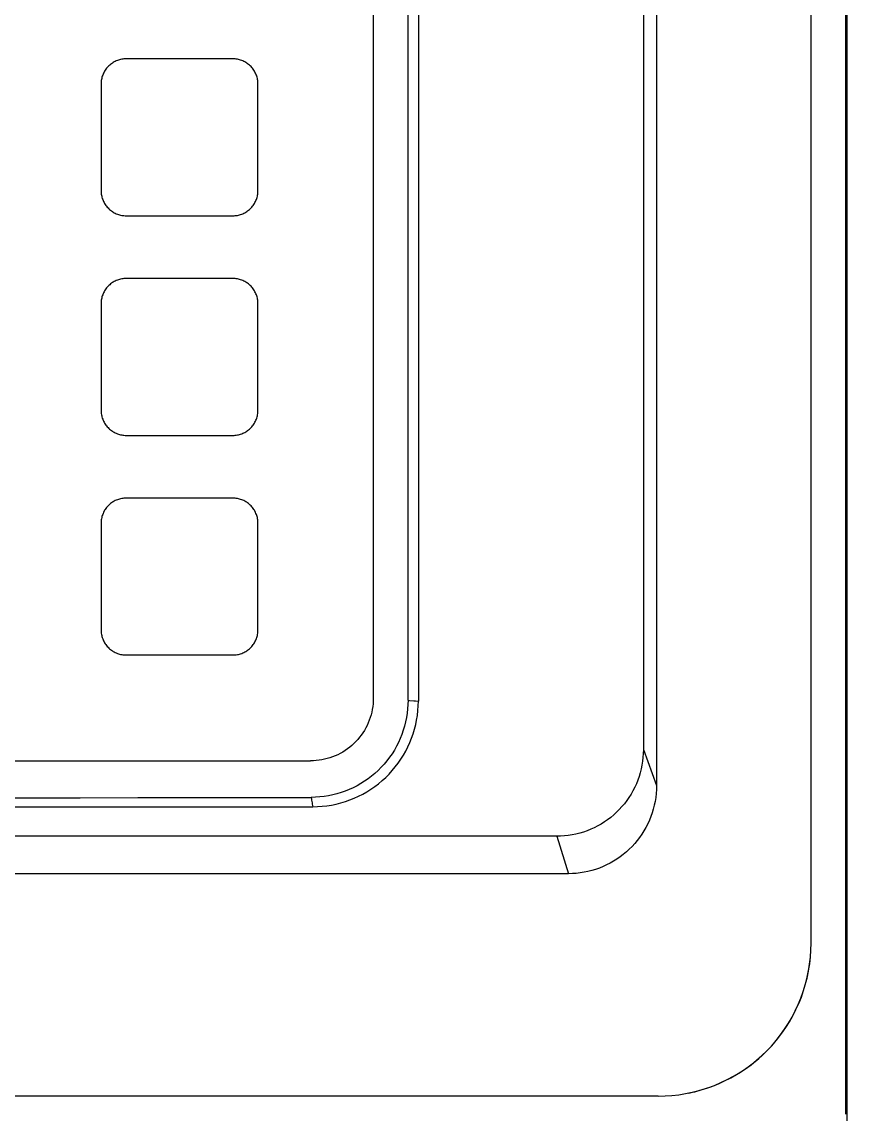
# Model space of a CAD drawing. Extents: x 0 to 320, y 0 to 1157.
# Drawn here: x 257.2 to 309.8, y 696 to 765.6 of the extents above; entities that cross this region are included whole.
import ezdxf

# ---------------------------------------------------------------- set-up
doc = ezdxf.new("R2010")
doc.units = 0
doc.layers.add('-15N-THT. THIẾT BỊ ĐÓNG MỞ', color=40, linetype='CONTINUOUS')

# ---------------------------------------------------------------- blocks, each defined once
blk = doc.blocks.new('06 - N - SC VSD ATV630C11~C16N4')
at = {"layer": '-15N-THT. THIẾT BỊ ĐÓNG MỞ'}
for p, q in [((149.759, -274.5), (149.763, 576.507)), ((149.668, 268.3), (149.667, 117.501)), ((136.774, 259.131), (136.774, 140.736)), ((137.611, 259.45), (137.611, 138.443)), ((147.465, 128.39), (147.465, 257.32)), ((119.565, 256.148), (119.565, 144.016)), ((121.779, 143.884), (121.779, 256.232)), ((122.436, 256.122), (122.436, 143.828)), ((102.994, 184.544), (102.933, 184.506)), ((103.056, 184.579), (102.994, 184.544)), ((103.12, 184.612), (103.056, 184.579)), ((103.186, 184.641), (103.12, 184.612)), ((103.252, 184.668), (103.186, 184.641)), ((103.32, 184.692), (103.252, 184.668)), ((103.389, 184.713), (103.32, 184.692)), ((103.459, 184.731), (103.389, 184.713)), ((103.529, 184.745), (103.459, 184.731)), ((103.6, 184.757), (103.529, 184.745)), ((103.671, 184.765), (103.6, 184.757)), ((103.743, 184.77), (103.671, 184.765)), ((103.815, 184.772), (103.743, 184.77)), ((110.615, 184.772), (103.815, 184.772)), ((103.815, 184.772), (103.815, 184.772)), ((110.615, 184.772), (110.615, 184.772)), ((110.687, 184.77), (110.615, 184.772)), ((110.758, 184.765), (110.687, 184.77)), ((110.83, 184.757), (110.758, 184.765)), ((110.901, 184.745), (110.83, 184.757)), ((110.971, 184.731), (110.901, 184.745)), ((111.041, 184.713), (110.971, 184.731)), ((111.11, 184.692), (111.041, 184.713)), ((111.178, 184.668), (111.11, 184.692)), ((111.244, 184.641), (111.178, 184.668)), ((111.31, 184.612), (111.244, 184.641)), ((111.374, 184.579), (111.31, 184.612)), ((111.436, 184.544), (111.374, 184.579)), ((111.497, 184.505), (111.436, 184.544)), ((102.375, 183.866), (102.345, 183.801)), ((102.408, 183.93), (102.375, 183.866)), ((102.443, 183.993), (102.408, 183.93)), ((102.481, 184.053), (102.443, 183.993)), ((102.522, 184.112), (102.481, 184.053)), ((102.565, 184.169), (102.522, 184.112)), ((102.611, 184.224), (102.565, 184.169)), ((102.659, 184.277), (102.611, 184.224)), ((102.71, 184.327), (102.659, 184.277)), ((102.763, 184.376), (102.71, 184.327)), ((102.818, 184.421), (102.763, 184.376)), ((102.875, 184.465), (102.818, 184.421)), ((102.933, 184.506), (102.875, 184.465)), ((111.556, 184.465), (111.497, 184.505)), ((111.612, 184.421), (111.556, 184.465)), ((111.667, 184.375), (111.612, 184.421)), ((111.72, 184.327), (111.667, 184.375)), ((111.771, 184.277), (111.72, 184.327)), ((111.819, 184.224), (111.771, 184.277)), ((111.865, 184.169), (111.819, 184.224)), ((111.908, 184.112), (111.865, 184.169)), ((111.949, 184.053), (111.908, 184.112)), ((111.987, 183.993), (111.949, 184.053)), ((112.022, 183.93), (111.987, 183.993)), ((112.055, 183.866), (112.022, 183.93)), ((112.085, 183.801), (112.055, 183.866)), ((102.217, 183.243), (102.215, 183.172)), ((102.215, 183.172), (102.215, 183.172)), ((102.215, 183.172), (102.215, 176.372)), ((102.222, 183.315), (102.217, 183.243)), ((102.23, 183.387), (102.222, 183.315)), ((102.241, 183.458), (102.23, 183.387)), ((102.256, 183.528), (102.241, 183.458)), ((102.274, 183.598), (102.256, 183.528)), ((102.295, 183.667), (102.274, 183.598)), ((102.318, 183.734), (102.295, 183.667)), ((102.345, 183.801), (102.318, 183.734)), ((112.112, 183.734), (112.085, 183.801)), ((112.136, 183.667), (112.112, 183.734)), ((112.156, 183.598), (112.136, 183.667)), ((112.174, 183.528), (112.156, 183.598)), ((112.189, 183.458), (112.174, 183.528)), ((112.2, 183.387), (112.189, 183.458)), ((112.208, 183.315), (112.2, 183.387)), ((112.213, 183.243), (112.208, 183.315)), ((112.215, 183.172), (112.213, 183.243)), ((112.215, 183.172), (112.215, 183.172)), ((112.215, 176.372), (112.215, 183.172)), ((102.215, 176.372), (102.217, 176.3)), ((102.215, 176.372), (102.215, 176.372)), ((102.217, 176.3), (102.222, 176.228)), ((102.222, 176.228), (102.23, 176.157)), ((112.2, 176.157), (112.208, 176.228)), ((112.208, 176.228), (112.213, 176.3)), ((112.213, 176.3), (112.215, 176.372)), ((112.215, 176.372), (112.215, 176.372)), ((102.23, 176.157), (102.241, 176.086)), ((102.241, 176.086), (102.256, 176.016)), ((102.256, 176.016), (102.274, 175.946)), ((102.274, 175.946), (102.295, 175.877)), ((102.295, 175.877), (102.319, 175.81)), ((102.319, 175.81), (102.346, 175.743)), ((102.346, 175.743), (102.375, 175.678)), ((102.375, 175.678), (102.408, 175.613)), ((102.408, 175.613), (102.443, 175.551)), ((102.443, 175.551), (102.481, 175.49)), ((102.481, 175.49), (102.522, 175.431)), ((111.908, 175.431), (111.949, 175.49)), ((111.949, 175.49), (111.987, 175.551)), ((111.987, 175.551), (112.022, 175.613)), ((112.022, 175.613), (112.055, 175.677)), ((112.055, 175.677), (112.085, 175.742)), ((112.085, 175.742), (112.111, 175.809)), ((112.111, 175.809), (112.135, 175.877)), ((112.135, 175.877), (112.156, 175.945)), ((112.156, 175.945), (112.174, 176.015)), ((112.174, 176.015), (112.189, 176.086)), ((112.189, 176.086), (112.2, 176.157)), ((102.522, 175.431), (102.565, 175.374)), ((102.565, 175.374), (102.611, 175.319)), ((102.611, 175.319), (102.659, 175.266)), ((102.659, 175.266), (102.709, 175.215)), ((102.709, 175.215), (102.762, 175.167)), ((102.762, 175.167), (102.817, 175.121)), ((102.817, 175.121), (102.874, 175.078)), ((102.874, 175.078), (102.933, 175.038)), ((102.933, 175.038), (102.994, 175)), ((102.994, 175), (103.057, 174.965)), ((103.057, 174.965), (103.121, 174.932)), ((103.121, 174.932), (103.186, 174.902)), ((103.186, 174.902), (103.253, 174.876)), ((103.253, 174.876), (103.32, 174.852)), ((103.32, 174.852), (103.389, 174.831)), ((103.389, 174.831), (103.459, 174.813)), ((103.459, 174.813), (103.529, 174.798)), ((103.529, 174.798), (103.6, 174.787)), ((103.6, 174.787), (103.672, 174.778)), ((103.672, 174.778), (103.743, 174.773)), ((110.687, 174.773), (110.758, 174.778)), ((110.758, 174.778), (110.83, 174.786)), ((110.83, 174.786), (110.901, 174.798)), ((110.901, 174.798), (110.971, 174.812)), ((110.971, 174.812), (111.041, 174.83)), ((111.041, 174.83), (111.11, 174.851)), ((111.11, 174.851), (111.178, 174.875)), ((111.178, 174.875), (111.244, 174.902)), ((111.244, 174.902), (111.31, 174.932)), ((111.31, 174.932), (111.374, 174.964)), ((111.374, 174.964), (111.436, 175)), ((111.436, 175), (111.497, 175.038)), ((111.497, 175.038), (111.555, 175.078)), ((111.555, 175.078), (111.612, 175.122)), ((111.612, 175.122), (111.667, 175.168)), ((111.667, 175.168), (111.72, 175.216)), ((111.72, 175.216), (111.771, 175.266)), ((111.771, 175.266), (111.819, 175.319)), ((111.819, 175.319), (111.865, 175.374)), ((111.865, 175.374), (111.908, 175.431)), ((103.743, 174.773), (103.815, 174.771)), ((103.815, 174.771), (110.615, 174.771)), ((103.815, 174.771), (103.815, 174.771)), ((110.615, 174.771), (110.687, 174.773)), ((110.615, 174.771), (110.615, 174.771)), ((103.12, 170.612), (103.056, 170.579)), ((103.186, 170.641), (103.12, 170.612)), ((103.252, 170.668), (103.186, 170.641)), ((103.32, 170.692), (103.252, 170.668)), ((103.389, 170.713), (103.32, 170.692)), ((103.459, 170.731), (103.389, 170.713)), ((103.529, 170.745), (103.459, 170.731)), ((103.6, 170.757), (103.529, 170.745)), ((103.671, 170.765), (103.6, 170.757)), ((103.743, 170.77), (103.671, 170.765)), ((103.815, 170.772), (103.743, 170.77)), ((110.615, 170.772), (103.815, 170.772)), ((103.815, 170.772), (103.815, 170.772)), ((110.615, 170.772), (110.615, 170.772)), ((110.687, 170.77), (110.615, 170.772)), ((110.758, 170.765), (110.687, 170.77)), ((110.83, 170.757), (110.758, 170.765)), ((110.901, 170.745), (110.83, 170.757)), ((110.971, 170.731), (110.901, 170.745)), ((111.041, 170.713), (110.971, 170.731)), ((111.11, 170.692), (111.041, 170.713)), ((111.178, 170.668), (111.11, 170.692)), ((111.244, 170.641), (111.178, 170.668)), ((111.31, 170.612), (111.244, 170.641)), ((111.374, 170.579), (111.31, 170.612)), ((102.408, 169.93), (102.375, 169.866)), ((102.443, 169.993), (102.408, 169.93)), ((102.481, 170.053), (102.443, 169.993)), ((102.522, 170.112), (102.481, 170.053)), ((102.565, 170.169), (102.522, 170.112)), ((102.611, 170.224), (102.565, 170.169)), ((102.659, 170.277), (102.611, 170.224)), ((102.71, 170.327), (102.659, 170.277)), ((102.763, 170.376), (102.71, 170.327)), ((102.818, 170.421), (102.763, 170.376)), ((102.875, 170.465), (102.818, 170.421)), ((102.933, 170.506), (102.875, 170.465)), ((102.994, 170.544), (102.933, 170.506)), ((103.056, 170.579), (102.994, 170.544)), ((111.436, 170.544), (111.374, 170.579)), ((111.497, 170.505), (111.436, 170.544)), ((111.556, 170.465), (111.497, 170.505)), ((111.612, 170.421), (111.556, 170.465)), ((111.667, 170.375), (111.612, 170.421)), ((111.72, 170.327), (111.667, 170.375)), ((111.771, 170.277), (111.72, 170.327)), ((111.819, 170.224), (111.771, 170.277)), ((111.865, 170.169), (111.819, 170.224)), ((111.908, 170.112), (111.865, 170.169)), ((111.949, 170.053), (111.908, 170.112)), ((111.987, 169.993), (111.949, 170.053)), ((112.022, 169.93), (111.987, 169.993)), ((112.055, 169.866), (112.022, 169.93)), ((102.217, 169.243), (102.215, 169.172)), ((102.222, 169.315), (102.217, 169.243)), ((102.23, 169.387), (102.222, 169.315)), ((102.241, 169.458), (102.23, 169.387)), ((102.256, 169.528), (102.241, 169.458)), ((102.274, 169.598), (102.256, 169.528)), ((102.295, 169.667), (102.274, 169.598)), ((102.318, 169.734), (102.295, 169.667)), ((102.345, 169.801), (102.318, 169.734)), ((102.375, 169.866), (102.345, 169.801)), ((112.085, 169.801), (112.055, 169.866)), ((112.112, 169.734), (112.085, 169.801)), ((112.136, 169.667), (112.112, 169.734)), ((112.156, 169.598), (112.136, 169.667)), ((112.174, 169.528), (112.156, 169.598)), ((112.189, 169.458), (112.174, 169.528)), ((112.2, 169.387), (112.189, 169.458)), ((112.208, 169.315), (112.2, 169.387)), ((112.213, 169.243), (112.208, 169.315)), ((112.215, 169.172), (112.213, 169.243)), ((102.215, 169.172), (102.215, 169.172)), ((102.215, 169.172), (102.215, 162.372)), ((112.215, 169.172), (112.215, 169.172)), ((112.215, 162.372), (112.215, 169.172)), ((102.215, 162.372), (102.217, 162.3)), ((102.215, 162.372), (102.215, 162.372)), ((102.217, 162.3), (102.222, 162.228)), ((112.208, 162.228), (112.213, 162.3)), ((112.213, 162.3), (112.215, 162.372)), ((112.215, 162.372), (112.215, 162.372)), ((102.222, 162.228), (102.23, 162.157)), ((102.23, 162.157), (102.241, 162.086)), ((102.241, 162.086), (102.256, 162.016)), ((102.256, 162.016), (102.274, 161.946)), ((102.274, 161.946), (102.295, 161.877)), ((102.295, 161.877), (102.319, 161.81)), ((102.319, 161.81), (102.346, 161.743)), ((102.346, 161.743), (102.375, 161.678)), ((102.375, 161.678), (102.408, 161.613)), ((102.408, 161.613), (102.443, 161.551)), ((102.443, 161.551), (102.481, 161.49)), ((111.949, 161.49), (111.987, 161.551)), ((111.987, 161.551), (112.022, 161.613)), ((112.022, 161.613), (112.055, 161.677)), ((112.055, 161.677), (112.085, 161.742)), ((112.085, 161.742), (112.111, 161.809)), ((112.111, 161.809), (112.135, 161.877)), ((112.135, 161.877), (112.156, 161.945)), ((112.156, 161.945), (112.174, 162.015)), ((112.174, 162.015), (112.189, 162.086)), ((112.189, 162.086), (112.2, 162.157)), ((112.2, 162.157), (112.208, 162.228)), ((102.481, 161.49), (102.522, 161.431)), ((102.522, 161.431), (102.565, 161.374)), ((102.565, 161.374), (102.611, 161.319)), ((102.611, 161.319), (102.659, 161.266)), ((102.659, 161.266), (102.709, 161.215)), ((102.709, 161.215), (102.762, 161.167)), ((102.762, 161.167), (102.817, 161.121)), ((102.817, 161.121), (102.874, 161.078)), ((102.874, 161.078), (102.933, 161.038)), ((102.933, 161.038), (102.994, 161)), ((102.994, 161), (103.057, 160.965)), ((103.057, 160.965), (103.121, 160.932)), ((103.121, 160.932), (103.186, 160.902)), ((103.186, 160.902), (103.253, 160.876)), ((103.253, 160.876), (103.32, 160.852)), ((103.32, 160.852), (103.389, 160.831)), ((111.041, 160.83), (111.11, 160.851)), ((111.11, 160.851), (111.178, 160.875)), ((111.178, 160.875), (111.244, 160.902)), ((111.244, 160.902), (111.31, 160.932)), ((111.31, 160.932), (111.374, 160.964)), ((111.374, 160.964), (111.436, 161)), ((111.436, 161), (111.497, 161.038)), ((111.497, 161.038), (111.555, 161.078)), ((111.555, 161.078), (111.612, 161.122)), ((111.612, 161.122), (111.667, 161.168)), ((111.667, 161.168), (111.72, 161.216)), ((111.72, 161.216), (111.771, 161.266)), ((111.771, 161.266), (111.819, 161.319)), ((111.819, 161.319), (111.865, 161.374)), ((111.865, 161.374), (111.908, 161.431)), ((111.908, 161.431), (111.949, 161.49)), ((103.389, 160.831), (103.459, 160.813)), ((103.459, 160.813), (103.529, 160.798)), ((103.529, 160.798), (103.6, 160.787)), ((103.6, 160.787), (103.672, 160.778)), ((103.672, 160.778), (103.743, 160.773)), ((103.743, 160.773), (103.815, 160.771)), ((103.815, 160.771), (110.615, 160.771)), ((103.815, 160.771), (103.815, 160.771)), ((110.615, 160.771), (110.687, 160.773)), ((110.615, 160.771), (110.615, 160.771)), ((110.687, 160.773), (110.758, 160.778)), ((110.758, 160.778), (110.83, 160.786)), ((110.83, 160.786), (110.901, 160.798)), ((110.901, 160.798), (110.971, 160.812)), ((110.971, 160.812), (111.041, 160.83)), ((103.32, 156.692), (103.252, 156.668)), ((103.389, 156.713), (103.32, 156.692)), ((103.459, 156.731), (103.389, 156.713)), ((103.529, 156.745), (103.459, 156.731)), ((103.6, 156.757), (103.529, 156.745)), ((103.671, 156.765), (103.6, 156.757)), ((103.743, 156.77), (103.671, 156.765)), ((103.815, 156.772), (103.743, 156.77)), ((110.615, 156.772), (103.815, 156.772)), ((103.815, 156.772), (103.815, 156.772)), ((110.615, 156.772), (110.615, 156.772)), ((110.687, 156.77), (110.615, 156.772)), ((110.758, 156.765), (110.687, 156.77)), ((110.83, 156.757), (110.758, 156.765)), ((110.901, 156.745), (110.83, 156.757)), ((110.971, 156.731), (110.901, 156.745)), ((111.041, 156.713), (110.971, 156.731)), ((111.11, 156.692), (111.041, 156.713)), ((111.178, 156.668), (111.11, 156.692)), ((102.443, 155.993), (102.408, 155.93)), ((102.481, 156.053), (102.443, 155.993)), ((102.522, 156.112), (102.481, 156.053)), ((102.565, 156.169), (102.522, 156.112)), ((102.611, 156.224), (102.565, 156.169)), ((102.659, 156.277), (102.611, 156.224)), ((102.71, 156.327), (102.659, 156.277)), ((102.763, 156.376), (102.71, 156.327)), ((102.818, 156.421), (102.763, 156.376)), ((102.875, 156.465), (102.818, 156.421)), ((102.933, 156.506), (102.875, 156.465)), ((102.994, 156.544), (102.933, 156.506)), ((103.056, 156.579), (102.994, 156.544)), ((103.12, 156.612), (103.056, 156.579)), ((103.186, 156.641), (103.12, 156.612)), ((103.252, 156.668), (103.186, 156.641)), ((111.244, 156.641), (111.178, 156.668)), ((111.31, 156.612), (111.244, 156.641)), ((111.374, 156.579), (111.31, 156.612)), ((111.436, 156.544), (111.374, 156.579)), ((111.497, 156.505), (111.436, 156.544)), ((111.556, 156.465), (111.497, 156.505)), ((111.612, 156.421), (111.556, 156.465)), ((111.667, 156.375), (111.612, 156.421)), ((111.72, 156.327), (111.667, 156.375)), ((111.771, 156.277), (111.72, 156.327)), ((111.819, 156.224), (111.771, 156.277)), ((111.865, 156.169), (111.819, 156.224)), ((111.908, 156.112), (111.865, 156.169)), ((111.949, 156.053), (111.908, 156.112)), ((111.987, 155.993), (111.949, 156.053)), ((112.022, 155.93), (111.987, 155.993)), ((102.222, 155.315), (102.217, 155.243)), ((102.23, 155.387), (102.222, 155.315)), ((102.241, 155.458), (102.23, 155.387)), ((102.256, 155.528), (102.241, 155.458)), ((102.274, 155.598), (102.256, 155.528)), ((102.295, 155.667), (102.274, 155.598)), ((102.318, 155.734), (102.295, 155.667)), ((102.345, 155.801), (102.318, 155.734)), ((102.375, 155.866), (102.345, 155.801)), ((102.408, 155.93), (102.375, 155.866)), ((112.055, 155.866), (112.022, 155.93)), ((112.085, 155.801), (112.055, 155.866)), ((112.112, 155.734), (112.085, 155.801)), ((112.136, 155.667), (112.112, 155.734)), ((112.156, 155.598), (112.136, 155.667)), ((112.174, 155.528), (112.156, 155.598)), ((112.189, 155.458), (112.174, 155.528)), ((112.2, 155.387), (112.189, 155.458)), ((112.208, 155.315), (112.2, 155.387)), ((112.213, 155.243), (112.208, 155.315)), ((102.217, 155.243), (102.215, 155.172)), ((102.215, 155.172), (102.215, 155.172)), ((102.215, 155.172), (102.215, 148.372)), ((112.215, 155.172), (112.213, 155.243)), ((112.215, 155.172), (112.215, 155.172)), ((112.215, 148.372), (112.215, 155.172)), ((102.215, 148.372), (102.217, 148.3)), ((102.215, 148.372), (102.215, 148.372)), ((112.213, 148.3), (112.215, 148.372)), ((112.215, 148.372), (112.215, 148.372)), ((102.217, 148.3), (102.222, 148.228)), ((102.222, 148.228), (102.23, 148.157)), ((102.23, 148.157), (102.241, 148.086)), ((102.241, 148.086), (102.256, 148.016)), ((102.256, 148.016), (102.274, 147.946)), ((102.274, 147.946), (102.295, 147.877)), ((102.295, 147.877), (102.319, 147.81)), ((102.319, 147.81), (102.346, 147.743)), ((102.346, 147.743), (102.375, 147.678)), ((102.375, 147.678), (102.408, 147.613)), ((112.022, 147.613), (112.055, 147.677)), ((112.055, 147.677), (112.085, 147.742)), ((112.085, 147.742), (112.111, 147.809)), ((112.111, 147.809), (112.135, 147.877)), ((112.135, 147.877), (112.156, 147.945)), ((112.156, 147.945), (112.174, 148.015)), ((112.174, 148.015), (112.189, 148.086)), ((112.189, 148.086), (112.2, 148.157)), ((112.2, 148.157), (112.208, 148.228)), ((112.208, 148.228), (112.213, 148.3)), ((102.408, 147.613), (102.443, 147.551)), ((102.443, 147.551), (102.481, 147.49)), ((102.481, 147.49), (102.522, 147.431)), ((102.522, 147.431), (102.565, 147.374)), ((102.565, 147.374), (102.611, 147.319)), ((102.611, 147.319), (102.659, 147.266)), ((102.659, 147.266), (102.709, 147.215)), ((102.709, 147.215), (102.762, 147.167)), ((102.762, 147.167), (102.817, 147.121)), ((102.817, 147.121), (102.874, 147.078)), ((102.874, 147.078), (102.933, 147.038)), ((102.933, 147.038), (102.994, 147)), ((102.994, 147), (103.057, 146.965)), ((103.057, 146.965), (103.121, 146.932)), ((103.121, 146.932), (103.186, 146.902)), ((111.244, 146.902), (111.31, 146.932)), ((111.31, 146.932), (111.374, 146.964)), ((111.374, 146.964), (111.436, 147)), ((111.436, 147), (111.497, 147.038)), ((111.497, 147.038), (111.555, 147.078)), ((111.555, 147.078), (111.612, 147.122)), ((111.612, 147.122), (111.667, 147.168)), ((111.667, 147.168), (111.72, 147.216)), ((111.72, 147.216), (111.771, 147.266)), ((111.771, 147.266), (111.819, 147.319)), ((111.819, 147.319), (111.865, 147.374)), ((111.865, 147.374), (111.908, 147.431)), ((111.908, 147.431), (111.949, 147.49)), ((111.949, 147.49), (111.987, 147.551)), ((111.987, 147.551), (112.022, 147.613)), ((103.186, 146.902), (103.253, 146.876)), ((103.253, 146.876), (103.32, 146.852)), ((103.32, 146.852), (103.389, 146.831)), ((103.389, 146.831), (103.459, 146.813)), ((103.459, 146.813), (103.529, 146.798)), ((103.529, 146.798), (103.6, 146.787)), ((103.6, 146.787), (103.672, 146.778)), ((103.672, 146.778), (103.743, 146.773)), ((103.743, 146.773), (103.815, 146.771)), ((103.815, 146.771), (110.615, 146.771)), ((103.815, 146.771), (103.815, 146.771)), ((110.615, 146.771), (110.687, 146.773)), ((110.615, 146.771), (110.615, 146.771)), ((110.687, 146.773), (110.758, 146.778)), ((110.758, 146.778), (110.83, 146.786)), ((110.83, 146.786), (110.901, 146.798)), ((110.901, 146.798), (110.971, 146.812)), ((110.971, 146.812), (111.041, 146.83)), ((111.041, 146.83), (111.11, 146.851)), ((111.11, 146.851), (111.178, 146.875)), ((111.178, 146.875), (111.244, 146.902)), ((119.529, 143.48), (119.501, 143.302)), ((119.549, 143.658), (119.529, 143.48)), ((119.561, 143.837), (119.549, 143.658)), ((119.565, 144.016), (119.561, 143.837)), ((121.773, 143.606), (121.754, 143.33)), ((121.779, 143.884), (121.773, 143.606)), ((121.779, 143.884), (121.873, 143.876)), ((121.873, 143.876), (122.154, 143.852)), ((122.154, 143.852), (122.248, 143.844)), ((122.248, 143.844), (122.436, 143.828)), ((122.409, 143.225), (122.429, 143.526)), ((122.429, 143.526), (122.436, 143.828)), ((119.369, 142.781), (119.31, 142.612)), ((119.421, 142.953), (119.369, 142.781)), ((119.465, 143.127), (119.421, 142.953)), ((119.501, 143.302), (119.465, 143.127)), ((121.68, 142.78), (121.624, 142.508)), ((121.723, 143.054), (121.68, 142.78)), ((121.754, 143.33), (121.723, 143.054)), ((122.328, 142.626), (122.375, 142.924)), ((122.375, 142.924), (122.409, 143.225)), ((119.087, 142.122), (118.999, 141.966)), ((119.169, 142.282), (119.087, 142.122)), ((119.243, 142.445), (119.169, 142.282)), ((119.31, 142.612), (119.243, 142.445)), ((121.557, 142.239), (121.477, 141.973)), ((121.624, 142.508), (121.557, 142.239)), ((122.193, 142.038), (122.267, 142.33)), ((122.267, 142.33), (122.328, 142.626)), ((118.577, 141.387), (118.456, 141.255)), ((118.692, 141.525), (118.577, 141.387)), ((118.801, 141.667), (118.692, 141.525)), ((118.903, 141.814), (118.801, 141.667)), ((118.999, 141.966), (118.903, 141.814)), ((121.282, 141.453), (121.167, 141.201)), ((121.385, 141.711), (121.282, 141.453)), ((121.477, 141.973), (121.385, 141.711)), ((121.894, 141.183), (122.007, 141.464)), ((122.007, 141.464), (122.106, 141.749)), ((122.106, 141.749), (122.193, 142.038)), ((117.77, 140.682), (117.618, 140.586)), ((117.917, 140.784), (117.77, 140.682)), ((118.06, 140.892), (117.917, 140.784)), ((118.197, 141.007), (118.06, 140.892)), ((118.33, 141.128), (118.197, 141.007)), ((118.456, 141.255), (118.33, 141.128)), ((120.905, 140.712), (120.757, 140.477)), ((121.042, 140.953), (120.905, 140.712)), ((121.167, 141.201), (121.042, 140.953)), ((121.632, 140.64), (121.769, 140.909)), ((121.769, 140.909), (121.894, 141.183)), ((136.774, 140.736), (136.768, 140.488)), ((136.774, 140.736), (137.611, 138.443)), ((50.797, 140.022), (114.136, 140.022)), ((114.136, 140.022), (114.853, 140.022)), ((114.853, 140.022), (115.57, 140.022)), ((115.749, 140.026), (115.57, 140.022)), ((115.57, 140.022), (115.57, 140.022)), ((115.928, 140.038), (115.749, 140.026)), ((116.106, 140.058), (115.928, 140.038)), ((116.283, 140.086), (116.106, 140.058)), ((116.459, 140.122), (116.283, 140.086)), ((116.632, 140.165), (116.459, 140.122)), ((116.804, 140.217), (116.632, 140.165)), ((116.973, 140.276), (116.804, 140.217)), ((117.139, 140.343), (116.973, 140.276)), ((117.302, 140.417), (117.139, 140.343)), ((117.462, 140.498), (117.302, 140.417)), ((117.618, 140.586), (117.462, 140.498)), ((120.432, 140.028), (120.254, 139.815)), ((120.6, 140.249), (120.432, 140.028)), ((120.757, 140.477), (120.6, 140.249)), ((121.151, 139.873), (121.323, 140.122)), ((121.323, 140.122), (121.483, 140.377)), ((121.483, 140.377), (121.632, 140.64)), ((136.724, 139.995), (136.685, 139.75)), ((136.752, 140.241), (136.724, 139.995)), ((136.768, 140.488), (136.752, 140.241)), ((119.871, 139.414), (119.667, 139.227)), ((120.067, 139.61), (119.871, 139.414)), ((120.254, 139.815), (120.067, 139.61)), ((120.57, 139.179), (120.774, 139.402)), ((120.774, 139.402), (120.968, 139.633)), ((120.968, 139.633), (121.151, 139.873)), ((136.575, 139.267), (136.504, 139.03)), ((136.636, 139.507), (136.575, 139.267)), ((136.685, 139.75), (136.636, 139.507)), ((118.771, 138.574), (118.53, 138.437)), ((119.006, 138.722), (118.771, 138.574)), ((119.234, 138.881), (119.006, 138.722)), ((119.454, 139.049), (119.234, 138.881)), ((119.667, 139.227), (119.454, 139.049)), ((119.662, 138.385), (119.902, 138.568)), ((119.902, 138.568), (120.134, 138.762)), ((120.134, 138.762), (120.357, 138.965)), ((120.357, 138.965), (120.57, 139.179)), ((136.422, 138.796), (136.33, 138.566)), ((136.504, 139.03), (136.422, 138.796)), ((117.247, 137.92), (116.979, 137.852)), ((117.513, 138), (117.247, 137.92)), ((117.774, 138.092), (117.513, 138)), ((118.031, 138.196), (117.774, 138.092)), ((118.284, 138.311), (118.031, 138.196)), ((118.53, 138.437), (118.284, 138.311)), ((118.627, 137.767), (118.896, 137.904)), ((118.896, 137.904), (119.159, 138.053)), ((119.159, 138.053), (119.414, 138.213)), ((119.414, 138.213), (119.662, 138.385)), ((135.992, 137.904), (135.86, 137.694)), ((136.115, 138.119), (135.992, 137.904)), ((136.227, 138.34), (136.115, 138.119)), ((136.33, 138.566), (136.227, 138.34)), ((137.588, 137.94), (137.56, 137.689)), ((137.605, 138.191), (137.588, 137.94)), ((137.611, 138.443), (137.605, 138.191)), ((93.514, 137.67), (97.197, 137.672)), ((97.197, 137.672), (100.88, 137.675)), ((100.88, 137.675), (104.562, 137.679)), ((104.562, 137.679), (108.244, 137.684)), ((108.244, 137.684), (111.925, 137.689)), ((111.925, 137.689), (115.604, 137.695)), ((115.881, 137.702), (115.604, 137.695)), ((115.604, 137.695), (115.619, 137.61)), ((115.619, 137.61), (115.634, 137.525)), ((115.634, 137.525), (115.664, 137.355)), ((115.664, 137.355), (115.678, 137.27)), ((115.678, 137.27), (115.708, 137.101)), ((116.158, 137.721), (115.881, 137.702)), ((116.433, 137.752), (116.158, 137.721)), ((116.707, 137.796), (116.433, 137.752)), ((116.611, 137.161), (116.909, 137.208)), ((116.979, 137.852), (116.707, 137.796)), ((116.909, 137.208), (117.205, 137.269)), ((117.205, 137.269), (117.498, 137.343)), ((117.498, 137.343), (117.787, 137.43)), ((117.787, 137.43), (118.072, 137.529)), ((118.072, 137.529), (118.352, 137.642)), ((118.352, 137.642), (118.627, 137.767)), ((135.569, 137.293), (135.41, 137.103)), ((135.719, 137.49), (135.569, 137.293)), ((135.86, 137.694), (135.719, 137.49)), ((137.47, 137.194), (137.409, 136.949)), ((137.521, 137.44), (137.47, 137.194)), ((137.56, 137.689), (137.521, 137.44)), ((49.265, 137.101), (115.708, 137.101)), ((115.708, 137.101), (116.01, 137.107)), ((116.01, 137.107), (116.311, 137.128)), ((116.311, 137.128), (116.611, 137.161)), ((134.885, 136.578), (134.695, 136.419)), ((135.068, 136.745), (134.885, 136.578)), ((135.243, 136.92), (135.068, 136.745)), ((135.41, 137.103), (135.243, 136.92)), ((137.336, 136.708), (137.253, 136.47)), ((137.409, 136.949), (137.336, 136.708)), ((133.869, 135.873), (133.648, 135.761)), ((134.084, 135.996), (133.869, 135.873)), ((134.294, 136.128), (134.084, 135.996)), ((134.498, 136.269), (134.294, 136.128)), ((134.695, 136.419), (134.498, 136.269)), ((136.941, 135.783), (136.816, 135.564)), ((137.055, 136.007), (136.941, 135.783)), ((137.159, 136.237), (137.055, 136.007)), ((137.253, 136.47), (137.159, 136.237)), ((131.252, 135.214), (33.603, 135.214)), ((131.5, 135.22), (131.252, 135.214)), ((131.252, 135.214), (131.997, 132.83)), ((131.747, 135.236), (131.5, 135.22)), ((131.993, 135.264), (131.747, 135.236)), ((132.238, 135.303), (131.993, 135.264)), ((132.481, 135.352), (132.238, 135.303)), ((132.721, 135.413), (132.481, 135.352)), ((132.958, 135.484), (132.721, 135.413)), ((133.192, 135.566), (132.958, 135.484)), ((133.422, 135.658), (133.192, 135.566)), ((133.648, 135.761), (133.422, 135.658)), ((136.539, 135.144), (136.386, 134.943)), ((136.682, 135.351), (136.539, 135.144)), ((136.816, 135.564), (136.682, 135.351)), ((136.055, 134.564), (135.877, 134.386)), ((136.225, 134.75), (136.055, 134.564)), ((136.386, 134.943), (136.225, 134.75)), ((135.09, 133.758), (134.877, 133.624)), ((135.297, 133.902), (135.09, 133.758)), ((135.497, 134.054), (135.297, 133.902)), ((135.691, 134.216), (135.497, 134.054)), ((135.877, 134.386), (135.691, 134.216)), ((133.491, 133.032), (133.247, 132.97)), ((133.732, 133.104), (133.491, 133.032)), ((133.97, 133.187), (133.732, 133.104)), ((134.204, 133.281), (133.97, 133.187)), ((134.433, 133.385), (134.204, 133.281)), ((134.658, 133.5), (134.433, 133.385)), ((134.877, 133.624), (134.658, 133.5)), ((131.997, 132.83), (32.941, 132.83)), ((132.249, 132.835), (131.997, 132.83)), ((132.501, 132.852), (132.249, 132.835)), ((132.751, 132.88), (132.501, 132.852)), ((133, 132.92), (132.751, 132.88)), ((133.247, 132.97), (133, 132.92)), ((147.455, 127.95), (147.465, 128.397)), ((147.455, 127.953), (147.465, 128.39)), ((147.373, 127.06), (147.424, 127.504)), ((147.377, 127.083), (147.426, 127.517)), ((147.424, 127.504), (147.455, 127.95)), ((147.426, 127.517), (147.455, 127.953)), ((147.301, 126.618), (147.373, 127.06)), ((147.309, 126.651), (147.377, 127.083)), ((147.098, 125.747), (147.21, 126.18)), ((147.114, 125.799), (147.221, 126.223)), ((147.21, 126.18), (147.301, 126.618)), ((147.221, 126.223), (147.309, 126.651)), ((146.844, 124.968), (146.989, 125.38)), ((146.966, 125.319), (147.098, 125.747)), ((146.989, 125.38), (147.114, 125.799)), ((147.071, 125.646), (147.07, 125.651)), ((146.645, 124.485), (146.816, 124.898)), ((146.681, 124.562), (146.844, 124.968)), ((146.816, 124.898), (146.966, 125.319)), ((146.249, 123.683), (146.456, 124.079)), ((146.302, 123.775), (146.501, 124.165)), ((146.456, 124.079), (146.645, 124.485)), ((146.501, 124.165), (146.681, 124.562)), ((145.781, 122.921), (146.024, 123.297)), ((145.854, 123.025), (146.086, 123.395)), ((146.024, 123.297), (146.249, 123.683)), ((146.086, 123.395), (146.302, 123.775)), ((145.245, 122.205), (145.521, 122.557)), ((145.34, 122.318), (145.605, 122.666)), ((145.521, 122.557), (145.781, 122.921)), ((145.605, 122.666), (145.854, 123.025)), ((144.645, 121.541), (144.953, 121.866)), ((144.765, 121.66), (145.06, 121.983)), ((144.953, 121.866), (145.245, 122.205)), ((145.06, 121.983), (145.34, 122.318)), ((143.987, 120.935), (144.323, 121.231)), ((144.134, 121.056), (144.456, 121.351)), ((144.323, 121.231), (144.645, 121.541)), ((144.456, 121.351), (144.765, 121.66)), ((143.091, 120.263), (143.451, 120.512)), ((143.277, 120.392), (143.639, 120.655)), ((143.451, 120.512), (143.798, 120.776)), ((143.639, 120.655), (143.987, 120.935)), ((143.798, 120.776), (144.134, 121.056)), ((141.952, 119.616), (142.341, 119.814)), ((142.126, 119.704), (142.52, 119.916)), ((142.341, 119.814), (142.721, 120.03)), ((142.52, 119.916), (142.904, 120.145)), ((142.721, 120.03), (143.091, 120.263)), ((142.904, 120.145), (143.277, 120.392)), ((140.317, 119.002), (140.736, 119.128)), ((140.465, 119.046), (140.891, 119.181)), ((140.736, 119.128), (141.149, 119.272)), ((140.891, 119.181), (141.31, 119.337)), ((141.149, 119.272), (141.554, 119.435)), ((141.31, 119.337), (141.722, 119.511)), ((141.554, 119.435), (141.952, 119.616)), ((141.722, 119.511), (142.126, 119.704)), ((137.726, 118.652), (27.538, 118.652)), ((137.726, 118.652), (138.163, 118.661)), ((138.163, 118.661), (138.599, 118.691)), ((138.599, 118.691), (139.034, 118.74)), ((139.034, 118.74), (139.466, 118.808)), ((139.466, 118.808), (139.894, 118.895)), ((139.626, 118.839), (139.767, 118.869)), ((139.767, 118.869), (139.908, 118.9)), ((139.894, 118.895), (140.317, 119.002)), ((139.908, 118.9), (140.048, 118.933)), ((140.048, 118.933), (140.187, 118.969)), ((140.187, 118.969), (140.326, 119.006)), ((140.326, 119.006), (140.465, 119.046)), ((140.47, 119.046), (140.465, 119.046)), ((149.663, 117.501), (149.667, 117.501))]:
    blk.add_line(p, q, dxfattribs=at)

msp = doc.modelspace()

# ---------------------------------------------------------------- block references
msp.add_blockref('06 - N - SC VSD ATV630C11~C16N4', (160.02, 578.5))

doc.saveas('drawing.dxf')
